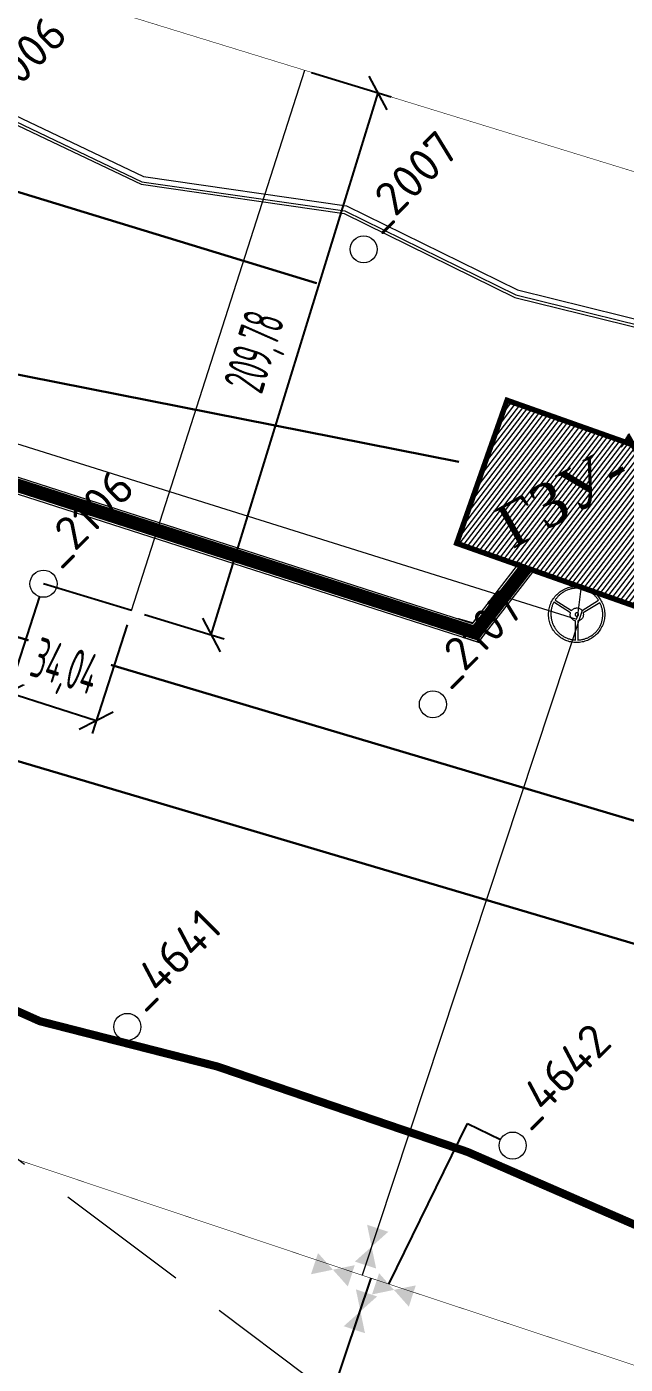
# Model space of a CAD drawing. Header units: millimetres. Extents: x 519 to 9564855, y -810 to 5021775.
# Drawn here: x 9533010.2 to 9533231.5, y 4998251.7 to 4998746.4 of the extents above; entities that cross this region are included whole.
import ezdxf

# ---------------------------------------------------------------- set-up
doc = ezdxf.new("R2010")
doc.units = ezdxf.units.MM
doc.header["$LTSCALE"] = 2
doc.header["$MEASUREMENT"] = 0
doc.header["$PDMODE"] = 2
doc.header["$PDSIZE"] = 5
doc.linetypes.add('92051501$0$GROUND2', pattern=[35, 25, -10])
for name, color, linetype in [('0_ANNOT_Dimensions', 7, 'Continuous'), ('COMPOUND', 3, 'Continuous'), ('OilColl&Flowlines', 3, 'Continuous'), ('OLD WELLS(dr.bfr2000)', 24, 'Continuous'), ('ROAD_FIELD', 255, '92051501$0$GROUND2'), ('ROAD_GROUND', 9, 'Continuous'), ('Скважины на 2015 год', 7, 'Continuous')]:
    doc.layers.add(name, color=color, linetype=linetype)
for name, color, linetype, lineweight in [('Электро', 1, 'Continuous', 30), ('Электроснаб', 1, 'Continuous', 18), ('Электроснабжене', 1, 'Continuous', 18)]:
    doc.layers.add(name, color=color, linetype=linetype, lineweight=lineweight)
doc.styles.add('Elect', font='isocpeur.ttf')
doc.styles.get("Standard").update_dxf_attribs({"font": 'isocpeur.ttf', "width": 0.5})
doc.dimstyles.new('ISO-25', dxfattribs={"dimtxt": 15, "dimasz": 10, "dimexe": 5, "dimexo": 5, "dimgap": 5, "dimtad": 1, "dimtxsty": 'Standard', "dimblk": 'OBLIQUE', "dimcen": 50, "dimadec": 0, "dimazin": 0, "dimtfac": 1, "dimtmove": 0, "dimatfit": 3, "dimfxl": 0, "dimarcsym": 0})

# ---------------------------------------------------------------- blocks, each defined once
blk = doc.blocks.new('_Oblique')
at = {"color": 0, "linetype": 'ByBlock', "lineweight": -2}
blk.add_line((-0.5, -0.5), (0.5, 0.5), dxfattribs=at)
blk = doc.blocks.new('*D114')
at = {"layer": '0_ANNOT_Dimensions', "color": 0, "lineweight": -2, "transparency": 16777216}
for p, q in [((9533115.48, 4998729.55), (9533144.95, 4998720.48)), ((9533078.45, 4998521.46), (9533140.17, 4998721.95)), ((9533053.76, 4998529.06), (9533083.23, 4998519.99))]:
    blk.add_line(p, q, dxfattribs=at)
at = {"layer": 'DEFPOINTS', "color": 0, "linetype": 'ByBlock', "lineweight": 25, "transparency": 16777216}
for p in [(9533110.71, 4998731.03), (9533140.17, 4998721.95), (9533048.98, 4998530.53)]:
    blk.add_point(p, dxfattribs=at)
at = {"layer": '0_ANNOT_Dimensions', "color": 0, "linetype": 'ByBlock', "lineweight": -2, "transparency": 16777216, "xscale": 10, "yscale": 10, "zscale": 10}
for p, rotation in [((9533140.17, 4998721.95), 72.88857968461369), ((9533078.45, 4998521.46), 252.8885796846137)]:
    blk.add_blockref('_Oblique', p, dxfattribs=dict(at, rotation=rotation))
at = {"layer": '0_ANNOT_Dimensions', "color": 0, "linetype": 'ByBlock', "lineweight": 25, "transparency": 16777216, "insert": (9533095.93, 4998625.83), "char_height": 15, "attachment_point": 5, "rotation": 72.8886, "bg_fill": 3, "box_fill_scale": 1.25, "bg_fill_color": 256, "bg_fill_true_color": 13158600, "bg_fill_transparency": 0}
blk.add_mtext('209,78', dxfattribs=at)
blk = doc.blocks.new('*D115')
at = {"layer": '0_ANNOT_Dimensions', "color": 0, "lineweight": -2, "transparency": 16777216}
for p, q in [((9533014.87, 4998535.64), (9533001.99, 4998495.44)), ((9533047.29, 4998525.25), (9533034.41, 4998485.05)), ((9533003.52, 4998500.2), (9533035.93, 4998489.81))]:
    blk.add_line(p, q, dxfattribs=at)
at = {"layer": 'DEFPOINTS', "color": 0, "linetype": 'ByBlock', "lineweight": 25, "transparency": 16777216}
for p in [(9533016.4, 4998540.4), (9533048.81, 4998530.01), (9533035.93, 4998489.81)]:
    blk.add_point(p, dxfattribs=at)
at = {"layer": '0_ANNOT_Dimensions', "color": 0, "linetype": 'ByBlock', "lineweight": -2, "transparency": 16777216, "xscale": 10, "yscale": 10, "zscale": 10}
for p, rotation in [((9533003.52, 4998500.2), 162.2303598258272), ((9533035.93, 4998489.81), 342.2303598258272)]:
    blk.add_blockref('_Oblique', p, dxfattribs=dict(at, rotation=rotation))
at = {"layer": '0_ANNOT_Dimensions', "color": 0, "linetype": 'ByBlock', "lineweight": 25, "transparency": 16777216, "insert": (9533024, 4998508.34), "char_height": 15, "attachment_point": 5, "rotation": 342.2304, "bg_fill": 3, "box_fill_scale": 1.25, "bg_fill_color": 256, "bg_fill_true_color": 13158600, "bg_fill_transparency": 0}
blk.add_mtext('34,04', dxfattribs=at)

msp = doc.modelspace()

# ---------------------------------------------------------------- hatches: boundary and pattern name
at = {"layer": 'Скважины на 2015 год', "linetype": 'ByBlock', "lineweight": 0, "ltscale": 5}
h = msp.add_hatch(dxfattribs=at)
h.set_pattern_fill('ANSI31', color=5, scale=12, angle=7.5725136, style=0)
h.set_pattern_definition([(52.572513574, (748832.385, -1214153.7633), (-1.19118473032, 0.9116353099), [])])
h.paths.add_polyline_path([(9533169.20086, 4998555.37106), (9533253.16916, 4998525.73519), (9533271.79408, 4998578.5058), (9533187.82578, 4998608.14167)])
h.paths.add_polyline_path([(9533190.65006, 4998543.0192), (9533295.87079, 4998602.72588), (9533279.01059, 4998632.43851), (9533173.78986, 4998572.73183)], flags=9)

# ---------------------------------------------------------------- linework, layer by layer
at = {"layer": 'COMPOUND', "lineweight": 0, "const_width": 2}
msp.add_lwpolyline([(9533253.16916, 4998525.73519), (9533169.20086, 4998555.37106), (9533187.837, 4998608.255), (9533271.79408, 4998578.5058), (9533253.16916, 4998525.73519)], dxfattribs=at)
at = {"layer": 'OilColl&Flowlines', "linetype": 'ByBlock', "lineweight": -2, "ltscale": 50}
for p, q in [((9533048.98126, 4998530.53028), (9533016.4, 4998540.4)), ((9533144.04847, 4998281.38254, -37.26), (9533173.20219, 4998340.70153)), ((9533173.20219, 4998340.70153), (9533185.40152, 4998334.7826)), ((9533111.8, 4998207), (9533137.5088, 4998283.54639, -37.26))]:
    msp.add_line(p, q, dxfattribs=at)
at = {"layer": 'OilColl&Flowlines', "color": 3, "linetype": 'ByBlock', "lineweight": 0}
msp.add_line((9533215.58057, 4998530.46294), (9533134.24411, 4998284.6266, -37.26), dxfattribs=at)
at = {"layer": 'OilColl&Flowlines', "color": 3, "linetype": 'ByBlock', "lineweight": 0, "ltscale": 50, "const_width": 0.2}
msp.add_lwpolyline([(9534921.0381, 4998231.41384), (9534502.34928, 4998366.69014), (9534341.34645, 4998260.9497), (9533948.68227, 4998386.53842), (9533888.11678, 4998491.69253), (9533043.67068, 4998751.66233)], dxfattribs=at)
at = {"layer": 'OilColl&Flowlines', "lineweight": 0}
for points in [[(9533000, 4998594.30373), (9533213.537, 4998527.255), (9533213.937, 4998528.655), (9533215.537, 4998540.555)], [(9533213.55517, 4998539.42667), (9533213.55517, 4998539.42667), (9533214.08489, 4998539.41628), (9533214.60422, 4998539.37473), (9533215.12356, 4998539.30203), (9533215.63251, 4998539.21893), (9533216.13107, 4998539.09429), (9533216.61925, 4998538.95927), (9533217.10742, 4998538.79308), (9533217.57482, 4998538.60612), (9533218.03184, 4998538.39838), (9533218.47847, 4998538.16988), (9533218.91471, 4998537.92059), (9533219.34056, 4998537.65054), (9533219.74565, 4998537.35971), (9533220.14034, 4998537.04811), (9533220.51426, 4998536.72612), (9533220.8778, 4998536.38336), (9533221.22056, 4998536.01983), (9533221.55293, 4998535.6459), (9533221.86453, 4998535.25121), (9533222.15536, 4998534.84613), (9533222.42542, 4998534.42027), (9533222.6747, 4998533.98403), (9533222.90321, 4998533.5374), (9533223.12133, 4998533.08039), (9533223.30829, 4998532.6026), (9533223.47447, 4998532.12481), (9533223.6095, 4998531.62625), (9533223.72376, 4998531.12769), (9533223.81724, 4998530.61874), (9533223.88994, 4998530.0994), (9533223.93149, 4998529.56968), (9533223.94188, 4998529.03996), (9533223.94188, 4998529.03996), (9533223.93149, 4998528.49985), (9533223.88994, 4998527.97013), (9533223.81724, 4998527.45079), (9533223.72376, 4998526.94184), (9533223.6095, 4998526.44328), (9533223.47447, 4998525.94472), (9533223.30829, 4998525.45654), (9533223.12133, 4998524.98914), (9533222.90321, 4998524.53212), (9533222.6747, 4998524.0855), (9533222.42542, 4998523.64925), (9533222.15536, 4998523.2234), (9533221.86453, 4998522.81832), (9533221.55293, 4998522.42362), (9533221.22056, 4998522.0497), (9533220.8778, 4998521.68617), (9533220.51426, 4998521.3434), (9533220.14034, 4998521.02142), (9533219.74565, 4998520.70982), (9533219.34056, 4998520.41899), (9533218.91471, 4998520.14893), (9533218.47847, 4998519.89965), (9533218.03184, 4998519.67114), (9533217.57482, 4998519.46341), (9533217.10742, 4998519.27645), (9533216.61925, 4998519.12065), (9533216.13107, 4998518.97523), (9533215.63251, 4998518.86098), (9533215.12356, 4998518.7675), (9533214.60422, 4998518.70518), (9533214.08489, 4998518.66363), (9533213.55517, 4998518.65325), (9533213.55517, 4998518.65325), (9533213.01506, 4998518.66363), (9533212.48533, 4998518.70518), (9533211.966, 4998518.7675), (9533211.45705, 4998518.86098), (9533210.9481, 4998518.97523), (9533210.45993, 4998519.12065), (9533209.97175, 4998519.27645), (9533209.50435, 4998519.46341), (9533209.03695, 4998519.67114), (9533208.59032, 4998519.89965), (9533208.15408, 4998520.14893), (9533207.73861, 4998520.41899), (9533207.33353, 4998520.70982), (9533206.93883, 4998521.02142), (9533206.56491, 4998521.3434), (9533206.20138, 4998521.68617), (9533205.85861, 4998522.0497), (9533205.52624, 4998522.42362), (9533205.22502, 4998522.81832), (9533204.9342, 4998523.2234), (9533204.66414, 4998523.64925), (9533204.41486, 4998524.0855), (9533204.18635, 4998524.53212), (9533203.97862, 4998524.98914), (9533203.79166, 4998525.45654), (9533203.63586, 4998525.94472), (9533203.49044, 4998526.44328), (9533203.37619, 4998526.94184), (9533203.28271, 4998527.45079), (9533203.22039, 4998527.97013), (9533203.17884, 4998528.49985), (9533203.16846, 4998529.03996), (9533203.16846, 4998529.03996), (9533203.17884, 4998529.56968), (9533203.22039, 4998530.0994), (9533203.28271, 4998530.61874), (9533203.37619, 4998531.12769), (9533203.49044, 4998531.62625), (9533203.63586, 4998532.12481), (9533203.79166, 4998532.6026), (9533203.97862, 4998533.08039), (9533204.18635, 4998533.5374), (9533204.41486, 4998533.98403), (9533204.66414, 4998534.42027), (9533204.9342, 4998534.84613), (9533205.22502, 4998535.25121), (9533205.52624, 4998535.6459), (9533205.85861, 4998536.01983), (9533206.20138, 4998536.38336), (9533206.56491, 4998536.72612), (9533206.93883, 4998537.04811), (9533207.33353, 4998537.35971), (9533207.73861, 4998537.65054), (9533208.15408, 4998537.92059), (9533208.59032, 4998538.16988), (9533209.03695, 4998538.39838), (9533209.50435, 4998538.60612), (9533209.97175, 4998538.79308), (9533210.45993, 4998538.95927), (9533210.9481, 4998539.09429), (9533211.45705, 4998539.21893), (9533211.966, 4998539.30203), (9533212.48533, 4998539.37473), (9533213.01506, 4998539.41628), (9533213.55517, 4998539.42667)], [(9533211.68556, 4998530.46294), (9533211.68556, 4998530.46294), (9533211.89329, 4998530.71222), (9533212.13219, 4998530.93034), (9533212.39185, 4998531.10691), (9533212.65152, 4998531.24194), (9533212.93196, 4998531.33542), (9533213.22279, 4998531.40813), (9533213.51362, 4998531.43929), (9533213.80445, 4998531.43929), (9533214.08489, 4998531.40813), (9533214.36533, 4998531.34581), (9533214.625, 4998531.26271), (9533214.86389, 4998531.14846), (9533215.0924, 4998531.01343), (9533215.27936, 4998530.84724), (9533215.44555, 4998530.67067), (9533215.58057, 4998530.46294), (9533221.66719, 4998534.27486), (9533221.66719, 4998534.27486), (9533221.52177, 4998534.51375), (9533221.35559, 4998534.74226), (9533221.1894, 4998534.97077), (9533221.01282, 4998535.19928), (9533220.82586, 4998535.4174), (9533220.6389, 4998535.63552), (9533220.43117, 4998535.84325), (9533220.22343, 4998536.05099), (9533220.00531, 4998536.24833), (9533219.78719, 4998536.44568), (9533219.5483, 4998536.63264), (9533219.3094, 4998536.80922), (9533219.07051, 4998536.98579), (9533218.82123, 4998537.15198), (9533218.56156, 4998537.31817), (9533218.30189, 4998537.46358), (9533218.03184, 4998537.60899), (9533217.76178, 4998537.75441), (9533217.48134, 4998537.87905), (9533217.2009, 4998538.00369), (9533216.92046, 4998538.11794), (9533216.62963, 4998538.22181), (9533216.3388, 4998538.31529), (9533216.04798, 4998538.39838), (9533215.74676, 4998538.48148), (9533215.44555, 4998538.5438), (9533215.14433, 4998538.60612), (9533214.83273, 4998538.65805), (9533214.53152, 4998538.68921), (9533214.21992, 4998538.72037), (9533213.90831, 4998538.73076), (9533213.59671, 4998538.74114), (9533213.59671, 4998538.74114), (9533213.28511, 4998538.73076), (9533212.97351, 4998538.72037), (9533212.66191, 4998538.68921), (9533212.35031, 4998538.65805), (9533212.04909, 4998538.60612), (9533211.74788, 4998538.55418), (9533211.44666, 4998538.49186), (9533211.15584, 4998538.41916), (9533210.85462, 4998538.32568), (9533210.57418, 4998538.2322), (9533210.28335, 4998538.13872), (9533210.00291, 4998538.02446), (9533209.73286, 4998537.89982), (9533209.4628, 4998537.77518), (9533209.19275, 4998537.64015), (9533208.93308, 4998537.49474), (9533208.67341, 4998537.34933), (9533208.42413, 4998537.18314), (9533208.17485, 4998537.01695), (9533207.93596, 4998536.85076), (9533207.70745, 4998536.6638), (9533207.47894, 4998536.47684), (9533207.26082, 4998536.28988), (9533207.0427, 4998536.08215), (9533206.83496, 4998535.87441), (9533206.63762, 4998535.66668), (9533206.45066, 4998535.44856), (9533206.2637, 4998535.22005), (9533206.08712, 4998534.99154), (9533205.91055, 4998534.76303), (9533205.75475, 4998534.52414), (9533205.59895, 4998534.27486), (9533211.68556, 4998530.46294)], [(9533213.15008, 4998526.65101), (9533213.15008, 4998526.65101), (9533212.91119, 4998526.73411), (9533212.68268, 4998526.82759), (9533212.45417, 4998526.95223), (9533212.24644, 4998527.08726), (9533212.04909, 4998527.24306), (9533211.87252, 4998527.40924), (9533211.70633, 4998527.5962), (9533211.5713, 4998527.79355), (9533211.44666, 4998528.00129), (9533211.3428, 4998528.21941), (9533211.27009, 4998528.44791), (9533211.21816, 4998528.68681), (9533211.19738, 4998528.93609), (9533211.20777, 4998529.18537), (9533211.24932, 4998529.43465), (9533211.32202, 4998529.69432), (9533205.12116, 4998533.58934), (9533205.12116, 4998533.58934), (9533204.98613, 4998533.34006), (9533204.86149, 4998533.09077), (9533204.74724, 4998532.83111), (9533204.64337, 4998532.57144), (9533204.5395, 4998532.30138), (9533204.44602, 4998532.02094), (9533204.36293, 4998531.75089), (9533204.29022, 4998531.46006), (9533204.2279, 4998531.17962), (9533204.17597, 4998530.88879), (9533204.12403, 4998530.59796), (9533204.09287, 4998530.30714), (9533204.06171, 4998530.00592), (9533204.04094, 4998529.70471), (9533204.03055, 4998529.40349), (9533204.03055, 4998529.10228), (9533204.04094, 4998528.80106), (9533204.06171, 4998528.49985), (9533204.08249, 4998528.18825), (9533204.12403, 4998527.88703), (9533204.16558, 4998527.58582), (9533204.2279, 4998527.2846), (9533204.29022, 4998526.98339), (9533204.36293, 4998526.68217), (9533204.44602, 4998526.38096), (9533204.5395, 4998526.09013), (9533204.64337, 4998525.7993), (9533204.75762, 4998525.50848), (9533204.88226, 4998525.21765), (9533205.01729, 4998524.93721), (9533205.1627, 4998524.65677), (9533205.3185, 4998524.37632), (9533205.3185, 4998524.37632), (9533205.47431, 4998524.10627), (9533205.65088, 4998523.8466), (9533205.81707, 4998523.58693), (9533206.00403, 4998523.33765), (9533206.20138, 4998523.09876), (9533206.39872, 4998522.85986), (9533206.59607, 4998522.63136), (9533206.81419, 4998522.41324), (9533207.02193, 4998522.2055), (9533207.25043, 4998521.99777), (9533207.47894, 4998521.80042), (9533207.71783, 4998521.61346), (9533207.95673, 4998521.4265), (9533208.19562, 4998521.26031), (9533208.4449, 4998521.09412), (9533208.70457, 4998520.93832), (9533208.95385, 4998520.78252), (9533209.22391, 4998520.64749), (9533209.48358, 4998520.51247), (9533209.75363, 4998520.38783), (9533210.02368, 4998520.27357), (9533210.30413, 4998520.16971), (9533210.57418, 4998520.06584), (9533210.85462, 4998519.98275), (9533211.14545, 4998519.89965), (9533211.42589, 4998519.82694), (9533211.70633, 4998519.76462), (9533211.99716, 4998519.71269), (9533212.28799, 4998519.66076), (9533212.56843, 4998519.6296), (9533212.85926, 4998519.60882), (9533213.15008, 4998519.58805), (9533213.15008, 4998526.65101)], [(9533215.94411, 4998529.69432), (9533215.94411, 4998529.69432), (9533216.00643, 4998529.42427), (9533216.03759, 4998529.15421), (9533216.03759, 4998528.89454), (9533216.01682, 4998528.64526), (9533215.97527, 4998528.39598), (9533215.91295, 4998528.15709), (9533215.81947, 4998527.93897), (9533215.7156, 4998527.73123), (9533215.58057, 4998527.53388), (9533215.41439, 4998527.34692), (9533215.23781, 4998527.19112), (9533215.04047, 4998527.03532), (9533214.82234, 4998526.91068), (9533214.58345, 4998526.80681), (9533214.32378, 4998526.71333), (9533214.04334, 4998526.65101), (9533214.04334, 4998519.58805), (9533214.04334, 4998519.58805), (9533214.32378, 4998519.59844), (9533214.60422, 4998519.61921), (9533214.88467, 4998519.65037), (9533215.16511, 4998519.69192), (9533215.44555, 4998519.74385), (9533215.72599, 4998519.79578), (9533216.00643, 4998519.86849), (9533216.28687, 4998519.9412), (9533216.56731, 4998520.02429), (9533216.84775, 4998520.11777), (9533217.12819, 4998520.22164), (9533217.39825, 4998520.32551), (9533217.6683, 4998520.45015), (9533217.93836, 4998520.57479), (9533218.20841, 4998520.70982), (9533218.46808, 4998520.85523), (9533218.72775, 4998521.00064), (9533218.98742, 4998521.16683), (9533219.2367, 4998521.33302), (9533219.48598, 4998521.50959), (9533219.72487, 4998521.68617), (9533219.96377, 4998521.88351), (9533220.19227, 4998522.08086), (9533220.42078, 4998522.2886), (9533220.6389, 4998522.49633), (9533220.84664, 4998522.72484), (9533221.05437, 4998522.95334), (9533221.25172, 4998523.19224), (9533221.43868, 4998523.43113), (9533221.62564, 4998523.68041), (9533221.79183, 4998523.94008), (9533221.95801, 4998524.21014), (9533221.95801, 4998524.21014), (9533222.11382, 4998524.49058), (9533222.25923, 4998524.77102), (9533222.39426, 4998525.06185), (9533222.5189, 4998525.34229), (9533222.62276, 4998525.63312), (9533222.72663, 4998525.93433), (9533222.82011, 4998526.22516), (9533222.90321, 4998526.51599), (9533222.97591, 4998526.8172), (9533223.04862, 4998527.11842), (9533223.10055, 4998527.40924), (9533223.1421, 4998527.71046), (9533223.17326, 4998528.01167), (9533223.20442, 4998528.31289), (9533223.21481, 4998528.60372), (9533223.22519, 4998528.90493), (9533223.22519, 4998529.20614), (9533223.20442, 4998529.49697), (9533223.18365, 4998529.7878), (9533223.15249, 4998530.08901), (9533223.12133, 4998530.37984), (9533223.06939, 4998530.66028), (9533223.01746, 4998530.95111), (9533222.94475, 4998531.23155), (9533222.87205, 4998531.51199), (9533222.78895, 4998531.79244), (9533222.69547, 4998532.07288), (9533222.60199, 4998532.34293), (9533222.48774, 4998532.6026), (9533222.37348, 4998532.87265), (9533222.24884, 4998533.13232), (9533222.11382, 4998533.3816), (9533215.94411, 4998529.69432)], [(9533213.63826, 4998529.69432), (9533213.63826, 4998529.69432), (9533213.50323, 4998529.68393), (9533213.37859, 4998529.64239), (9533213.27472, 4998529.58007), (9533213.17086, 4998529.50736), (9533213.09815, 4998529.40349), (9533213.03583, 4998529.29962), (9533212.99428, 4998529.17498), (9533212.9839, 4998529.03996), (9533212.9839, 4998529.03996), (9533212.99428, 4998528.90493), (9533213.03583, 4998528.79068), (9533213.09815, 4998528.67642), (9533213.17086, 4998528.58294), (9533213.27472, 4998528.49985), (9533213.37859, 4998528.44791), (9533213.50323, 4998528.40637), (9533213.63826, 4998528.39598), (9533213.63826, 4998528.39598), (9533213.77329, 4998528.40637), (9533213.88754, 4998528.44791), (9533214.00179, 4998528.49985), (9533214.09528, 4998528.58294), (9533214.17837, 4998528.67642), (9533214.2303, 4998528.79068), (9533214.27185, 4998528.90493), (9533214.28224, 4998529.03996), (9533214.28224, 4998529.03996), (9533214.27185, 4998529.17498), (9533214.2303, 4998529.29962), (9533214.17837, 4998529.40349), (9533214.09528, 4998529.50736), (9533214.00179, 4998529.58007), (9533213.88754, 4998529.64239), (9533213.77329, 4998529.68393), (9533213.63826, 4998529.69432)]]:
    msp.add_lwpolyline(points, dxfattribs=at)
at = {"layer": 'OilColl&Flowlines', "linetype": 'ByBlock', "lineweight": -2, "ltscale": 50, "const_width": 0.2, "elevation": -37.26}
msp.add_lwpolyline([(9532806.3797, 4998394.6136), (9533134.23842, 4998284.62851), (9533371.36691, 4998206.16698), (9533566.41258, 4998141.62991), (9533806.28888, 4998062.25918), (9533967.57918, 4998008.89114), (9534122.8993, 4997957.564), (9534282.5, 4997902), (9534479.3647, 4997840.013)], dxfattribs=at)
at = {"layer": 'OilColl&Flowlines', "color": 3, "lineweight": 0}
for points in [[(9533136.05891, 4998303.30333), (9533143.91602, 4998300.70355), (9533137.736, 4998295.19899)], [(9533131.55597, 4998289.69442), (9533137.736, 4998295.19899), (9533139.41308, 4998287.09465)], [(9533115.31172, 4998284.99824), (9533117.9115, 4998292.85535), (9533123.41606, 4998286.67532)], [(9533128.92063, 4998280.4953), (9533123.41606, 4998286.67532), (9533131.5204, 4998288.35241)], [(9533137.88155, 4998277.53029), (9533140.48133, 4998285.3874), (9533145.98589, 4998279.20737)], [(9533151.49046, 4998273.02735), (9533145.98589, 4998279.20737), (9533154.09023, 4998280.88446)], [(9533131.92741, 4998279.39801), (9533139.78452, 4998276.79824), (9533133.60449, 4998271.29367)], [(9533127.42447, 4998265.78911), (9533133.60449, 4998271.29367), (9533135.28157, 4998263.18933)]]:
    msp.add_solid(points, dxfattribs=at)
at = {"layer": 'OLD WELLS(dr.bfr2000)', "lineweight": 0}
for centre in [(9533134.8, 4998664.1), (9533016.4, 4998540.4), (9533160.4, 4998495.8), (9533047.4, 4998376.5), (9533189.9, 4998332.6)]:
    msp.add_circle(centre, 5, dxfattribs=at)
at = {"layer": 'ROAD_FIELD', "lineweight": 0, "flags": 128}
msp.add_lwpolyline([(9534353.88151, 4997441.39868), (9534112.43335, 4997607.749), (9533884.173, 4997741.582), (9533763.044, 4997817.702), (9533545.475, 4997955.784), (9533312.80867, 4998109.48171), (9533113.836, 4998247.202), (9533000, 4998332.5767)], dxfattribs=at)
at = {"layer": 'ROAD_GROUND', "lineweight": 0, "flags": 128}
for points in [[(9532986.13701, 4998720.1674), (9532997.68014, 4998717.58064), (9533053.38424, 4998691.0583), (9533128.43836, 4998680.24771), (9533191.74582, 4998649.13461), (9533256.43887, 4998633.14473), (9533311.16572, 4998621.28019), (9533369.54818, 4998598.87563)], [(9532985.481, 4998717.24), (9532996.695, 4998714.727), (9533052.50576, 4998688.15387), (9533127.541, 4998677.346), (9533190.71246, 4998646.29975), (9533255.761, 4998630.222), (9533310.30547, 4998618.39699), (9533368.47334, 4998596.07478)], [(9532985.69967, 4998718.2158), (9532997.02338, 4998715.67822), (9533052.79859, 4998689.12202), (9533127.84012, 4998678.31324), (9533191.05691, 4998647.2447), (9533256.01512, 4998631.19014), (9533310.59222, 4998619.35806), (9533368.83162, 4998597.0084)]]:
    msp.add_lwpolyline(points, dxfattribs=at)
at = {"layer": 'ROAD_GROUND', "lineweight": 0}
for points, const_width in [([(9533000, 4998578.98564), (9533176.15534, 4998522.25442), (9533194.96697, 4998546.49429)], 5), ([(9533177.06719, 4998528.32259), (9533175.19639, 4998525.91197), (9533169.48577, 4998527.55155)], 0.5), ([(9533178.68406, 4998520.61962), (9533177.237, 4998518.755), (9533171.31291, 4998520.66087)], 0.5)]:
    msp.add_lwpolyline(points, dxfattribs=dict(at, const_width=const_width))
for points in [[(9533000, 4998582.07772), (9533175.07367, 4998525.75384), (9533192.59695, 4998548.33358)], [(9533000, 4998575.77486), (9533177.237, 4998518.755), (9533197.337, 4998544.655)]]:
    msp.add_lwpolyline(points, dxfattribs=at)
at = {"layer": 'ROAD_GROUND', "lineweight": 0, "flags": 128}
for points, const_width in [([(9533304.05964, 4998291.91978), (9533246.07518, 4998298.51277), (9533173.16163, 4998330.25875), (9533080.64552, 4998361.84571), (9533015.07649, 4998378.58482), (9533000, 4998385.31926)], 3), ([(9533305.63894, 4998293.24987), (9533246.46793, 4998299.97778), (9533173.70426, 4998331.6585), (9533081.07404, 4998363.28443), (9533015.57147, 4998380.00657), (9533000, 4998386.9621)], 0.001), ([(9533303.89017, 4998290.42938), (9533245.68243, 4998297.04777), (9533172.619, 4998328.859), (9533080.217, 4998360.407), (9533014.58152, 4998377.16308), (9533000, 4998383.67641)], 0.001)]:
    msp.add_lwpolyline(points, dxfattribs=dict(at, const_width=const_width))
at = {"layer": 'Электро'}
for p, q in [((9532941.34291, 4998705.31766, 0), (9533117.36957, 4998651.59298, 0)), ((9532900.76957, 4998638.69298, 0), (9533169.96957, 4998585.49298, 0)), ((9533305.97032, 4998431.57828, 0), (9532950.90422, 4998537.32837, 0)), ((9532908.85453, 4998503.79432, 0), (9533323.65005, 4998380.89794, 0))]:
    msp.add_line(p, q, dxfattribs=at)
at = {"layer": 'Электроснаб', "color": 1, "linetype": 'ByBlock', "lineweight": 0}
for p, q in [((9532941.34291, 4998705.31766, 0), (9533117.36957, 4998651.59298, 0)), ((9532900.76957, 4998638.69298, 0), (9533169.96957, 4998585.49298, 0)), ((9533305.97032, 4998431.57828, 0), (9532950.90422, 4998537.32837, 0)), ((9532908.85453, 4998503.79432, 0), (9533323.65005, 4998380.89794, 0))]:
    msp.add_line(p, q, dxfattribs=at)
at = {"layer": 'Электроснабжене', "color": 1, "linetype": 'ByBlock', "lineweight": 0}
for p, q in [((9532941.34291, 4998705.31766, 0), (9533117.36957, 4998651.59298, 0)), ((9532900.76957, 4998638.69298, 0), (9533169.96957, 4998585.49298, 0)), ((9533305.97032, 4998431.57828, 0), (9532950.90422, 4998537.32837, 0)), ((9532908.85453, 4998503.79432, 0), (9533323.65005, 4998380.89794, 0))]:
    msp.add_line(p, q, dxfattribs=at)

# ---------------------------------------------------------------- texts
at = {"layer": 'COMPOUND', "color": 0, "lineweight": 0, "insert": (9533168.94708, 4998590.23607, -0.00006), "char_height": 16, "attachment_point": 1, "rotation": 29.5724029, "style": 'Elect'}
msp.add_mtext('{\\fArial|b0|i0|c0|p34;\\P\\fTimes New Roman|b0|i0|c204|p18;ГЗУ-\\fTimes New Roman|b0|i0|c0|p18;10\\fTimes New Roman|b0|i0|c204|p18; ПТВ}', dxfattribs=at)
at = {"layer": 'OLD WELLS(dr.bfr2000)', "lineweight": 0, "style": 'Elect'}
for s, p in [(' _2006', (9532989.9, 4998706.5)), (' _2007', (9533134.8, 4998664.1)), (' _2106', (9533016.4, 4998540.4)), (' _2107', (9533160.4, 4998495.8)), (' _4641', (9533047.4, 4998376.5)), (' _4642', (9533189.9, 4998332.6))]:
    msp.add_text(s, height=12.5, rotation=44.9999999, dxfattribs=at).set_placement(p)

# ---------------------------------------------------------------- next in the draw order: dimensions: what is measured, and where the dimension line sits
at = {"layer": '0_ANNOT_Dimensions', "color": 6, "linetype": 'ByBlock', "lineweight": 25}
dim = msp.add_aligned_dim(p1=(9533048.98126, 4998530.53028), p2=(9533110.70529, 4998731.02517), distance=-30.83138, dimstyle='ISO-25', override={"dimtfill": 1}, dxfattribs=at)
dim.commit()
dim.dimension.update_dxf_attribs({"geometry": '*D114', "text_midpoint": (9533095.9296, 4998625.82541)})

# ---------------------------------------------------------------- next in the draw order: linework, layer by layer
at = {"layer": 'OilColl&Flowlines', "color": 3, "lineweight": 0, "ltscale": 25}
msp.add_line((9533048.97197, 4998530.50221), (9533113.00843, 4998730.31612), dxfattribs=at)

# ---------------------------------------------------------------- next in the draw order: dimensions: what is measured, and where the dimension line sits
at = {"layer": '0_ANNOT_Dimensions', "color": 6, "linetype": 'ByBlock', "lineweight": 25}
dim = msp.add_aligned_dim(p1=(9533016.4, 4998540.4), p2=(9533048.81477, 4998530.0117), distance=-42.21557, dimstyle='ISO-25', override={"dimtfill": 1}, dxfattribs=at)
dim.commit()
dim.dimension.update_dxf_attribs({"geometry": '*D115', "text_midpoint": (9533023.99625, 4998508.33641)})

doc.saveas('drawing.dxf')
